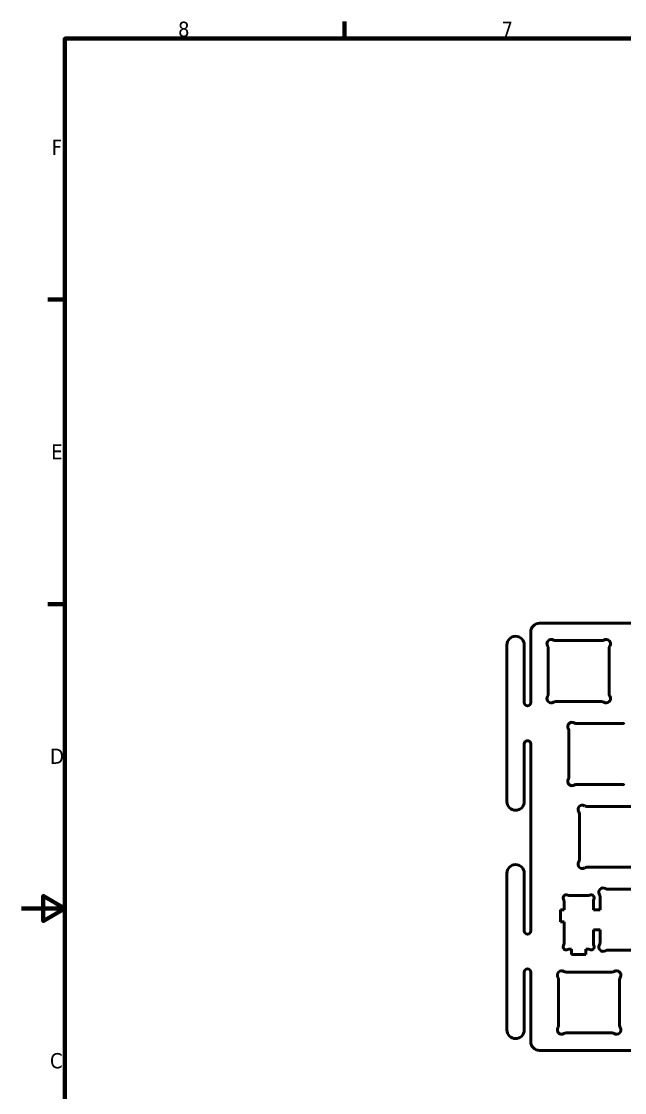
# Model space of a CAD drawing. Header units: millimetres. Extents: x 0 to 594, y 0 to 420.
# Drawn here: x 0 to 138.6, y 167.7 to 414 of the extents above; entities that cross this region are included whole.
import ezdxf

# ---------------------------------------------------------------- set-up
doc = ezdxf.new("R2010")
doc.units = ezdxf.units.MM
doc.layers.add('可见 (ISO)', color=7, linetype='Continuous', lineweight=50)
doc.layers.add('图框 (ISO)', color=7, linetype='Continuous', lineweight=70)
doc.styles.add('注释文本 (ISO)', font='tahoma.ttf')

# ---------------------------------------------------------------- blocks, each defined once
blk = doc.blocks.new('图框 默认图框')
at = {"layer": '图框 (ISO)'}
for p, q in [((74.25, 410), (74.25, 413.9)), ((10, 350), (6.1, 350)), ((10, 280), (6.1, 280))]:
    blk.add_line(p, q, dxfattribs=at)
at = {"layer": '图框 (ISO)', "flags": 128}
for points in [[(10, 10), (10, 410), (584, 410), (584, 10), (10, 10)], [(0, 210), (10, 210), (5, 212.89), (5, 207.11), (10, 210)]]:
    blk.add_lwpolyline(points, dxfattribs=at)
at = {"layer": '图框 (ISO)', "char_height": 3.5, "attachment_point": 7, "style": '注释文本 (ISO)'}
for s, insert in [('8', (35.98, 410.32)), ('7', (110.29, 410.4)), ('F', (6.94, 383.25)), ('E', (6.85, 313.25)), ('D', (6.57, 243.25)), ('C', (6.56, 173.19))]:
    blk.add_mtext(s, dxfattribs=dict(at, insert=insert))

msp = doc.modelspace()

# ---------------------------------------------------------------- linework, layer by layer
at = {"layer": '可见 (ISO)'}
for p, q in [((117.02, 273.58), (117.02, 257.33)), ((154.27, 275.58), (119.02, 275.58)), ((122.77, 271.58), (133.27, 271.58)), ((111.52, 270.58), (111.52, 234.58)), ((115.52, 257.33), (115.52, 270.58)), ((121.02, 259.33), (121.02, 269.83)), ((135.02, 269.83), (135.02, 259.33)), ((133.27, 257.58), (122.77, 257.58)), ((127.54, 252.53), (138.04, 252.53)), ((125.79, 240.28), (125.79, 250.78)), ((115.52, 234.58), (115.52, 247.83)), ((117.02, 247.83), (117.02, 204.84)), ((138.04, 238.53), (127.54, 238.53)), ((128.17, 221.23), (128.17, 231.73)), ((129.92, 233.48), (140.42, 233.48)), ((140.42, 219.48), (129.92, 219.48)), ((111.52, 218.09), (111.52, 182.09)), ((115.52, 204.84), (115.52, 218.09)), ((134.68, 214.43), (145.18, 214.43)), ((125.97, 212.96), (130.09, 212.96)), ((131.4, 212.96), (131.41, 212.96)), ((131.41, 212.96), (131.41, 212.96)), ((132.93, 209.73), (132.93, 212.68)), ((123.83, 206.93), (123.83, 209.73)), ((123.83, 209.73), (124.66, 209.73)), ((124.66, 209.73), (124.66, 211.64)), ((131.41, 211.68), (131.41, 209.73)), ((131.41, 209.73), (132.93, 209.73)), ((124.66, 206.93), (123.83, 206.93)), ((124.66, 201.97), (124.66, 206.93)), ((132.93, 205.13), (131.41, 205.13)), ((131.41, 205.13), (131.41, 201.94)), ((132.93, 202.18), (132.93, 205.13)), ((126.38, 200.66), (125.97, 200.66)), ((126.38, 199.46), (126.38, 200.66)), ((130.09, 200.66), (129.68, 200.66)), ((129.68, 200.66), (129.68, 199.46)), ((131.41, 200.66), (131.4, 200.66)), ((131.41, 200.66), (131.41, 200.66)), ((132.93, 200.43), (132.93, 200.43)), ((132.93, 200.43), (132.93, 200.43)), ((145.2, 200.43), (134.66, 200.43)), ((129.68, 199.46), (126.38, 199.46)), ((115.52, 182.09), (115.52, 195.34)), ((117.02, 195.34), (117.02, 179.38)), ((125.15, 195.38), (135.66, 195.38)), ((123.41, 183.13), (123.41, 193.63)), ((137.41, 193.63), (137.41, 183.13)), ((123.41, 181.38), (123.41, 181.38)), ((123.41, 181.38), (123.41, 181.38)), ((135.68, 181.38), (125.13, 181.38)), ((137.41, 181.38), (137.4, 181.38)), ((137.41, 181.38), (137.41, 181.38)), ((119.02, 177.38), (154.27, 177.38))]:
    msp.add_line(p, q, dxfattribs=at)
for centre, radius, start, end in [((119.02, 273.58), 2, 90, 180), ((113.52, 270.58), 2, 0, 180), ((121.73, 270.87), 1, 58.5998, 211.3992), ((122.77, 272.58), 1, 238.5998, 270), ((133.27, 272.58), 1, 270, 301.4002), ((134.32, 270.87), 1, 328.6008, 121.4002), ((120.02, 269.83), 1, 0, 31.3992), ((136.02, 269.83), 1, 148.6008, 180), ((121.73, 258.28), 1, 148.6008, 301.4002), ((120.02, 259.33), 1, 328.6008, 0), ((134.32, 258.28), 1, 238.5998, 31.3992), ((136.02, 259.33), 1, 180, 211.3992), ((116.27, 257.33), 0.75, 180, 0), ((122.77, 256.58), 1, 90, 121.4002), ((133.27, 256.58), 1, 58.5998, 90), ((126.49, 251.82), 1, 58.5998, 211.3992), ((124.79, 250.78), 1, 0, 31.3992), ((127.54, 253.53), 1, 238.5998, 270), ((138.04, 253.53), 1, 270, 301.4002), ((116.27, 247.83), 0.75, 0, 180), ((126.49, 239.23), 1, 148.6008, 301.4002), ((124.79, 240.28), 1, 328.6008, 0), ((127.54, 237.53), 1, 90, 121.4002), ((138.04, 237.53), 1, 58.5998, 90), ((113.52, 234.58), 2, 180, 0), ((128.87, 232.77), 1, 58.5998, 211.3992), ((127.17, 231.73), 1, 0, 31.3992), ((129.92, 234.48), 1, 238.5998, 270), ((113.52, 218.09), 2, 0, 180), ((128.87, 220.18), 1, 148.6008, 301.4002), ((127.17, 221.23), 1, 328.6008, 0), ((129.92, 218.48), 1, 90, 121.4002), ((133.64, 213.72), 1, 58.5998, 211.3992), ((134.68, 215.43), 1, 238.5998, 270), ((125.16, 212.46), 0.707, 61.4835, 208.5165), ((123.66, 211.64), 1, 0, 28.5165), ((125.97, 213.96), 1, 241.4835, 270), ((130.09, 213.96), 1, 270, 298.5165), ((130.9, 212.46), 0.707, 45, 118.5165), ((130.9, 212.46), 0.707, 331.4835, 44.9312), ((132.4, 211.64), 1, 151.4835, 178.0151), ((131.93, 212.68), 1, 0, 31.3992), ((116.27, 204.84), 0.75, 180, 0), ((123.66, 201.97), 1, 331.4835, 0), ((131.93, 202.18), 1, 328.6008, 0), ((125.16, 201.16), 0.707, 151.4835, 298.5165), ((125.97, 199.66), 1, 90, 118.5165), ((130.09, 199.66), 1, 61.4835, 90), ((130.9, 201.16), 0.707, 241.4835, 315), ((132.4, 201.97), 1, 181.9849, 208.5165), ((130.9, 201.16), 0.707, 315.0688, 28.5165), ((133.64, 201.13), 1, 148.6008, 224.9993), ((133.64, 201.13), 1, 225.0155, 301.4002), ((134.68, 199.43), 1, 91.1459, 121.4002), ((116.27, 195.34), 0.75, 0, 180), ((124.11, 194.67), 1, 58.5998, 211.3992), ((125.15, 196.38), 1, 238.5998, 270), ((135.66, 196.38), 1, 270, 301.4002), ((136.7, 194.67), 1, 328.6008, 121.4002), ((122.41, 193.63), 1, 0, 31.3992), ((138.41, 193.63), 1, 148.6008, 180), ((124.11, 182.08), 1, 148.6008, 224.9993), ((122.41, 183.13), 1, 328.6008, 0), ((138.41, 183.13), 1, 180, 211.3992), ((136.7, 182.08), 1, 314.9959, 31.3992), ((113.52, 182.09), 2, 180, 0), ((124.11, 182.08), 1, 225.022, 301.4002), ((125.15, 180.38), 1, 91.3559, 121.4002), ((135.66, 180.38), 1, 58.5998, 88.6441), ((136.7, 182.08), 1, 238.5998, 314.978), ((119.02, 179.38), 2, 180, 270)]:
    msp.add_arc(centre, radius, start, end, dxfattribs=at)

# ---------------------------------------------------------------- block references
msp.add_blockref('图框 默认图框', (0, 0))

doc.saveas('drawing.dxf')
